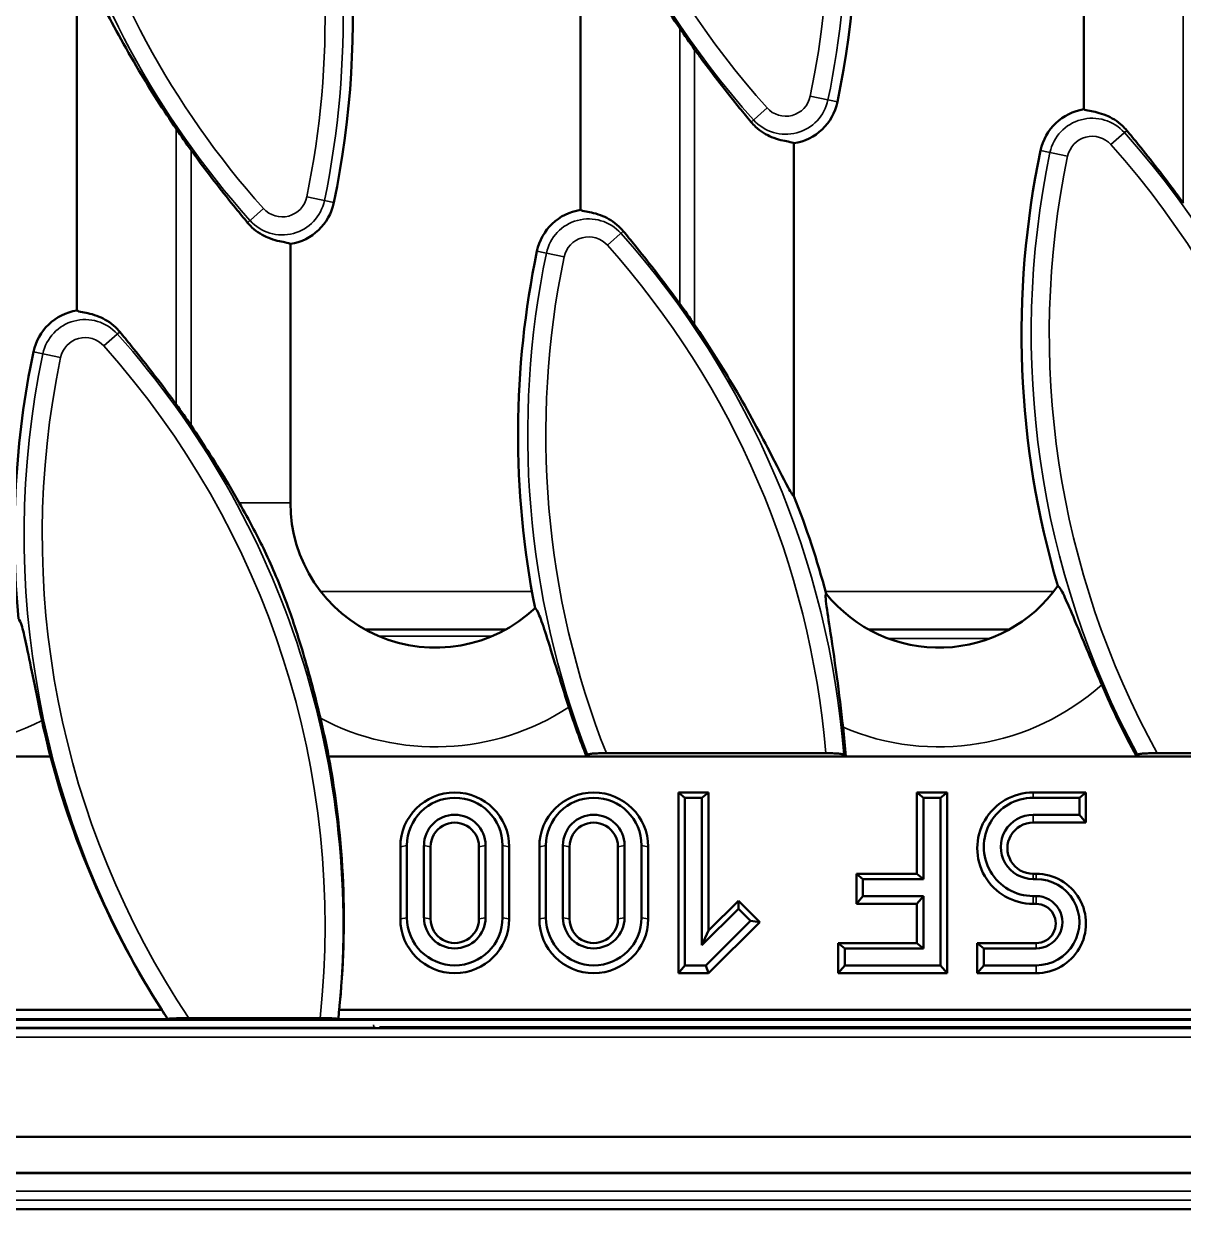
# Model space of a CAD drawing. Header units: millimetres. Extents: x 0 to 1485, y 0 to 1050.
# Drawn here: x 1036.9 to 1100.9, y 411.2 to 476.6 of the extents above; entities that cross this region are included whole.
import ezdxf

# ---------------------------------------------------------------- set-up
doc = ezdxf.new("R2010")
doc.units = ezdxf.units.MM
doc.header["$LTSCALE"] = 2.5
doc.layers.add('Sichtbar (ISO)', color=7, linetype='Continuous', lineweight=50)
doc.layers.add('Sichtbar schmal (ISO)', color=7, linetype='Continuous', lineweight=35)

msp = doc.modelspace()

# ---------------------------------------------------------------- linework, layer by layer
at = {"layer": 'Sichtbar (ISO)'}
for p, q in [((1095.431, 491.366), (1095.431, 471.896)), ((1067.653, 485.81), (1067.653, 466.341)), ((1039.876, 480.255), (1039.876, 460.785)), ((1079.431, 450.548), (1079.431, 470.018)), ((1051.653, 450.179), (1051.653, 464.462)), ((1063.526, 443.179), (1055.78, 443.179)), ((1091.304, 443.179), (1083.558, 443.179)), ((1024.57, 436.179), (1038.415, 436.179)), ((1053.763, 436.179), (1176.793, 436.179)), ((1069.082, 436.354), (1081.181, 436.354)), ((1099.471, 436.354), (1109.094, 436.354)), ((1073.054, 434.184), (1074.721, 434.184)), ((1073.054, 434.184), (1073.418, 433.893)), ((1073.054, 424.21), (1073.054, 434.184)), ((1073.418, 433.893), (1074.357, 433.893)), ((1073.418, 424.644), (1073.418, 433.893)), ((1074.721, 434.184), (1074.357, 433.893)), ((1074.357, 433.893), (1074.357, 425.756)), ((1074.721, 434.184), (1074.721, 426.561)), ((1086.209, 434.184), (1086.573, 433.893)), ((1086.209, 429.696), (1086.209, 434.184)), ((1086.209, 434.184), (1087.876, 434.184)), ((1086.573, 429.404), (1086.573, 433.893)), ((1086.573, 433.893), (1087.512, 433.893)), ((1087.876, 434.184), (1087.512, 433.893)), ((1087.512, 433.893), (1087.512, 424.644)), ((1087.876, 434.184), (1087.876, 424.21)), ((1092.626, 434.184), (1095.542, 434.184)), ((1092.626, 433.893), (1095.178, 433.893)), ((1095.542, 434.184), (1095.178, 433.893)), ((1095.178, 433.893), (1095.178, 432.956)), ((1095.542, 434.184), (1095.542, 432.522)), ((1095.178, 432.956), (1092.626, 432.956)), ((1095.542, 432.522), (1095.178, 432.956)), ((1095.542, 432.522), (1092.626, 432.522)), ((1058.085, 427.273), (1058.085, 431.263)), ((1059.023, 427.273), (1059.023, 431.263)), ((1062.418, 431.263), (1062.418, 427.273)), ((1063.357, 431.263), (1063.357, 427.273)), ((1065.751, 427.273), (1065.751, 431.263)), ((1066.69, 427.273), (1066.69, 431.263)), ((1070.085, 431.263), (1070.085, 427.273)), ((1071.023, 431.263), (1071.023, 427.273)), ((1057.721, 427.202), (1057.721, 431.192)), ((1059.387, 431.192), (1059.387, 427.202)), ((1062.054, 427.202), (1062.054, 431.192)), ((1063.721, 431.192), (1063.721, 427.202)), ((1065.387, 427.202), (1065.387, 431.192)), ((1067.054, 431.192), (1067.054, 427.202)), ((1069.721, 427.202), (1069.721, 431.192)), ((1071.387, 431.192), (1071.387, 427.202)), ((1082.876, 429.696), (1083.24, 429.404)), ((1082.876, 428.033), (1082.876, 429.696)), ((1082.876, 429.696), (1086.209, 429.696)), ((1083.24, 428.468), (1083.24, 429.404)), ((1083.24, 429.404), (1086.573, 429.404)), ((1086.209, 429.696), (1086.573, 429.404)), ((1092.626, 429.696), (1092.792, 429.696)), ((1092.626, 429.404), (1092.792, 429.404)), ((1074.721, 426.561), (1076.364, 428.2)), ((1076.364, 428.2), (1076.364, 427.757)), ((1076.364, 428.2), (1077.542, 427.024)), ((1082.876, 428.033), (1083.24, 428.468)), ((1086.209, 428.033), (1082.876, 428.033)), ((1086.573, 428.468), (1083.24, 428.468)), ((1086.209, 428.033), (1086.573, 428.468)), ((1086.209, 425.872), (1086.209, 428.033)), ((1086.573, 425.58), (1086.573, 428.468)), ((1092.792, 428.468), (1092.626, 428.468)), ((1092.792, 428.033), (1092.626, 428.033)), ((1074.357, 425.756), (1076.364, 427.757)), ((1076.364, 427.757), (1077.027, 427.095)), ((1077.027, 427.095), (1074.57, 424.644)), ((1077.542, 427.024), (1074.721, 424.21)), ((1077.542, 427.024), (1077.027, 427.095)), ((1074.721, 426.561), (1074.357, 425.756)), ((1081.876, 425.872), (1082.24, 425.58)), ((1081.876, 424.21), (1081.876, 425.872)), ((1081.876, 425.872), (1086.209, 425.872)), ((1082.24, 424.644), (1082.24, 425.58)), ((1082.24, 425.58), (1086.573, 425.58)), ((1086.209, 425.872), (1086.573, 425.58)), ((1089.542, 425.872), (1089.906, 425.58)), ((1089.542, 424.21), (1089.542, 425.872)), ((1089.542, 425.872), (1092.792, 425.872)), ((1089.906, 424.644), (1089.906, 425.58)), ((1089.906, 425.58), (1092.792, 425.58)), ((1073.054, 424.21), (1073.418, 424.644)), ((1074.721, 424.21), (1073.054, 424.21)), ((1074.57, 424.644), (1073.418, 424.644)), ((1074.721, 424.21), (1074.57, 424.644)), ((1081.876, 424.21), (1082.24, 424.644)), ((1087.876, 424.21), (1081.876, 424.21)), ((1087.512, 424.644), (1082.24, 424.644)), ((1087.876, 424.21), (1087.512, 424.644)), ((1089.542, 424.21), (1089.906, 424.644)), ((1092.792, 424.21), (1089.542, 424.21)), ((1092.792, 424.644), (1089.906, 424.644)), ((1024.408, 422.179), (1044.562, 422.179)), ((1054.346, 422.179), (1179.676, 422.179)), ((1024.542, 421.679), (1044.882, 421.679)), ((1031.738, 421.627), (1171.346, 421.627)), ((1044.882, 421.679), (1044.889, 421.684)), ((1046.05, 421.732), (1053.291, 421.732)), ((1054.288, 421.684), (1054.295, 421.679)), ((1179.542, 421.679), (1054.295, 421.679)), ((1181.279, 421.179), (1021.805, 421.179)), ((1026.802, 421.192), (1056.283, 421.192)), ((1171.346, 421.232), (1056.564, 421.232)), ((1056.676, 421.179), (1056.662, 421.232)), ((448.542, 415.179), (1448.542, 415.179)), ((448.542, 413.179), (1448.542, 413.179)), ((448.542, 411.179), (1448.542, 411.179))]:
    msp.add_line(p, q, dxfattribs=at)
for centre, radius, start, end in [((1033.36, 482.412), 49.513, 348.215, 21.48707), ((1005.582, 476.857), 49.513, 348.215, 21.48707), ((1113.725, 503.946), 49.075, 214.18932, 215.86414), ((1078.977, 472.895), 2.913, 278.9616, 348.215), ((1095.885, 469.019), 2.913, 98.9616, 168.215), ((1085.947, 498.391), 49.075, 214.18932, 215.86414), ((1141.502, 459.502), 49.513, 168.215, 196.31743), ((1051.2, 467.339), 2.913, 278.9616, 348.215), ((1068.107, 463.464), 2.913, 98.9616, 168.215), ((1113.725, 453.946), 49.513, 168.215, 191.15783), ((1040.329, 457.908), 2.913, 98.9616, 168.215), ((1033.36, 432.412), 49.075, 34.18932, 35.86414), ((1085.947, 448.391), 49.513, 168.215, 185.36497), ((1005.582, 426.857), 49.075, 34.18932, 35.86414), ((1033.36, 432.412), 49.513, 14.91625, 21.48707), ((1059.653, 450.179), 8, 180, 313.38112), ((1087.431, 450.179), 8, 218.88444, 325.00059), ((1141.502, 459.502), 49.075, 203.24862, 208.37497), ((1113.725, 453.946), 49.075, 197.86522, 201.2252), ((1085.947, 448.391), 49.075, 192.04481, 194.40825), ((1005.582, 426.857), 49.075, 10.9506, 13.47216), ((1033.36, 432.412), 49.075, 4.4022, 6.2842), ((1085.947, 448.391), 48.988, 212.34801, 213.04292), ((1005.582, 426.857), 48.988, 353.93299, 354.52077)]:
    msp.add_arc(centre, radius, start, end, dxfattribs=at)
for centre, major_axis, ratio, start_param, end_param in [((1085.947, 448.698), (0, -49.153), 0.99998, 4.969908, 5.282239), ((1005.582, 427.163), (0, 49.019), 0.99998, 4.61054, 4.897374), ((1060.721, 431.192), (-3, 0), 0.997459, 3.141593, 6.283185), ((1060.721, 431.263), (-2.636, 0), 0.997459, 3.141593, 6.283185), ((1068.387, 431.192), (-3, 0), 0.997459, 3.141593, 6.283185), ((1068.387, 431.263), (-2.636, 0), 0.997459, 3.141593, 6.283185), ((1092.626, 431.109), (-3.083, 0), 0.997459, 4.712389, 7.853982), ((1092.626, 431.18), (-2.719, 0), 0.997459, 4.712389, 7.853982), ((1060.721, 431.263), (-1.697, 0), 0.997459, 3.141593, 6.283185), ((1060.721, 431.192), (1.333, 0), 0.997459, 0, 3.141593), ((1068.387, 431.263), (-1.697, 0), 0.997459, 3.141593, 6.283185), ((1068.387, 431.192), (1.333, 0), 0.997459, 0, 3.141593), ((1092.626, 431.18), (-1.781, 0), 0.997459, 4.712389, 7.853982), ((1092.626, 431.109), (-1.417, 0), 0.997459, 4.712389, 7.853982), ((1092.792, 426.953), (2.75, 0), 0.997459, 4.712389, 7.853982), ((1092.792, 427.024), (2.386, 0), 0.997459, 4.712389, 7.853982), ((1092.792, 427.024), (1.447, 0), 0.997459, 4.712389, 7.853982), ((1092.792, 426.953), (1.083, 0), 0.997459, 4.712389, 7.853982), ((1060.721, 427.202), (3, 0), 0.997459, 3.141593, 6.283185), ((1060.721, 427.273), (2.636, 0), 0.997459, 3.141593, 6.283185), ((1060.721, 427.273), (1.697, 0), 0.997459, 3.141593, 6.283185), ((1060.721, 427.202), (-1.333, 0), 0.997459, 0, 3.141593), ((1068.387, 427.202), (3, 0), 0.997459, 3.141593, 6.283185), ((1068.387, 427.273), (2.636, 0), 0.997459, 3.141593, 6.283185), ((1068.387, 427.273), (1.697, 0), 0.997459, 3.141593, 6.283185), ((1068.387, 427.202), (-1.333, 0), 0.997459, 0, 3.141593), ((1056.296, 420.666), (-0.137, 0.51), 0.947813, 5.814923, 6.034478)]:
    msp.add_ellipse(centre, major_axis=major_axis, ratio=ratio, start_param=start_param, end_param=end_param, dxfattribs=at)
for points, knots in [([(1073.131, 476.369), (1072.435, 477.393), (1071.731, 478.496), (1070.298, 480.904), (1069.591, 482.209), (1068.639, 484.05), (1068.238, 484.858), (1067.899, 485.479), (1067.826, 485.607), (1067.714, 485.771), (1067.675, 485.812), (1067.653, 485.81)], [3.562475, 3.562475, 3.562475, 3.562475, 3.924729, 3.924729, 4.355561, 4.355561, 4.625893, 4.625893, 4.702196, 4.702196, 4.773128, 4.773128, 4.773128, 4.773128]), ([(1045.353, 470.814), (1044.658, 471.837), (1043.953, 472.941), (1042.521, 475.348), (1041.813, 476.653), (1040.861, 478.495), (1040.46, 479.302), (1040.121, 479.923), (1040.048, 480.051), (1039.937, 480.215), (1039.897, 480.256), (1039.876, 480.255)], [3.562475, 3.562475, 3.562475, 3.562475, 3.924729, 3.924729, 4.355561, 4.355561, 4.625893, 4.625893, 4.702196, 4.702196, 4.773128, 4.773128, 4.773128, 4.773128]), ([(1077.069, 471.189), (1076.863, 471.438), (1076.651, 471.697), (1075.728, 472.835), (1074.994, 473.78), (1074.212, 474.84), (1074.083, 475.016), (1073.954, 475.195)], [0.635921, 0.635921, 0.635921, 0.635921, 0.7360198, 0.7360198, 1.0671166, 1.0671166, 1.1316401, 1.1316401, 1.1316401, 1.1316401]), ([(1095.431, 471.896), (1095.474, 471.861), (1095.581, 471.837), (1095.971, 471.764), (1096.3, 471.705), (1096.8, 471.495), (1096.952, 471.42), (1097.26, 471.228), (1097.416, 471.11), (1097.634, 470.905), (1097.716, 470.819), (1097.793, 470.725)], [1.754995, 1.754995, 1.754995, 1.754995, 1.892647, 1.892647, 2.0720945, 2.0720945, 2.1365308, 2.1365308, 2.2009671, 2.2009671, 2.2396712, 2.2396712, 2.2396712, 2.2396712]), ([(1079.431, 470.018), (1079.388, 470.053), (1079.281, 470.077), (1078.891, 470.15), (1078.562, 470.209), (1078.062, 470.419), (1077.91, 470.494), (1077.602, 470.686), (1077.447, 470.804), (1077.228, 471.01), (1077.146, 471.095), (1077.069, 471.189)], [1.754995, 1.754995, 1.754995, 1.754995, 1.892647, 1.892647, 2.0720945, 2.0720945, 2.1365308, 2.1365308, 2.2009671, 2.2009671, 2.2396712, 2.2396712, 2.2396712, 2.2396712]), ([(1097.793, 470.725), (1097.999, 470.476), (1098.211, 470.218), (1099.134, 469.079), (1099.868, 468.134), (1100.651, 467.074), (1100.779, 466.898), (1100.908, 466.719)], [0.635921, 0.635921, 0.635921, 0.635921, 0.7360198, 0.7360198, 1.0671166, 1.0671166, 1.1316401, 1.1316401, 1.1316401, 1.1316401]), ([(1049.291, 465.634), (1049.085, 465.883), (1048.873, 466.141), (1047.95, 467.279), (1047.216, 468.224), (1046.434, 469.285), (1046.305, 469.461), (1046.176, 469.639)], [0.635921, 0.635921, 0.635921, 0.635921, 0.7360198, 0.7360198, 1.0671166, 1.0671166, 1.1316401, 1.1316401, 1.1316401, 1.1316401]), ([(1067.653, 466.341), (1067.696, 466.306), (1067.803, 466.282), (1068.193, 466.208), (1068.522, 466.15), (1069.023, 465.939), (1069.175, 465.865), (1069.483, 465.672), (1069.638, 465.554), (1069.856, 465.349), (1069.938, 465.263), (1070.016, 465.169)], [1.754995, 1.754995, 1.754995, 1.754995, 1.892647, 1.892647, 2.0720945, 2.0720945, 2.1365308, 2.1365308, 2.2009671, 2.2009671, 2.2396712, 2.2396712, 2.2396712, 2.2396712]), ([(1051.653, 464.462), (1051.61, 464.497), (1051.503, 464.521), (1051.113, 464.595), (1050.784, 464.653), (1050.284, 464.864), (1050.132, 464.938), (1049.824, 465.131), (1049.669, 465.249), (1049.45, 465.454), (1049.369, 465.54), (1049.291, 465.634)], [1.754995, 1.754995, 1.754995, 1.754995, 1.892647, 1.892647, 2.0720945, 2.0720945, 2.1365308, 2.1365308, 2.2009671, 2.2009671, 2.2396712, 2.2396712, 2.2396712, 2.2396712]), ([(1070.016, 465.169), (1070.222, 464.92), (1070.433, 464.662), (1071.356, 463.523), (1072.091, 462.579), (1072.873, 461.518), (1073.001, 461.342), (1073.131, 461.164)], [0.635921, 0.635921, 0.635921, 0.635921, 0.7360198, 0.7360198, 1.0671166, 1.0671166, 1.1316401, 1.1316401, 1.1316401, 1.1316401]), ([(1039.876, 460.785), (1039.918, 460.75), (1040.025, 460.726), (1040.415, 460.653), (1040.745, 460.594), (1041.245, 460.384), (1041.397, 460.309), (1041.705, 460.117), (1041.86, 459.998), (1042.079, 459.793), (1042.16, 459.708), (1042.238, 459.614)], [1.754995, 1.754995, 1.754995, 1.754995, 1.892647, 1.892647, 2.0720945, 2.0720945, 2.1365308, 2.1365308, 2.2009671, 2.2009671, 2.2396712, 2.2396712, 2.2396712, 2.2396712]), ([(1042.238, 459.614), (1042.444, 459.365), (1042.656, 459.106), (1043.578, 457.968), (1044.313, 457.023), (1045.095, 455.963), (1045.224, 455.787), (1045.353, 455.608)], [0.635921, 0.635921, 0.635921, 0.635921, 0.7360198, 0.7360198, 1.0671166, 1.0671166, 1.1316401, 1.1316401, 1.1316401, 1.1316401]), ([(1073.954, 459.989), (1074.649, 458.966), (1075.353, 457.862), (1076.786, 455.455), (1077.493, 454.149), (1078.446, 452.308), (1078.846, 451.501), (1079.185, 450.88), (1079.259, 450.752), (1079.37, 450.587), (1079.409, 450.547), (1079.431, 450.548)], [3.562475, 3.562475, 3.562475, 3.562475, 3.924729, 3.924729, 4.355561, 4.355561, 4.625893, 4.625893, 4.702196, 4.702196, 4.773128, 4.773128, 4.773128, 4.773128]), ([(1046.176, 454.434), (1046.871, 453.41), (1047.576, 452.307), (1048.435, 450.863), (1048.635, 450.519), (1048.829, 450.179)], [3.5624746, 3.5624746, 3.5624746, 3.5624746, 3.9247289, 3.9247289, 4.0380301, 4.0380301, 4.0380301, 4.0380301]), ([(1048.829, 450.179), (1049.11, 449.687), (1049.376, 449.201), (1049.835, 448.327), (1050.039, 447.921), (1050.456, 447.051), (1050.659, 446.602), (1051.075, 445.618), (1051.27, 445.119), (1051.751, 443.805), (1052.025, 442.973), (1052.627, 440.968), (1052.976, 439.671), (1053.307, 438.29)], [-1.591934, -1.591934, -1.591934, -1.591934, -1.372235, -1.372235, -1.189832, -1.189832, -0.988875, -0.988875, -0.770687, -0.770687, -0.426072, -0.426072, 0, 0, 0, 0]), ([(1081.204, 445.157), (1081.186, 445.146), (1081.178, 445.101), (1081.178, 444.955), (1081.185, 444.855), (1081.234, 444.39), (1081.318, 443.847), (1081.517, 442.535), (1081.657, 441.616), (1081.92, 439.671), (1082.035, 438.732), (1082.14, 437.784)], [-1.098788, -1.098788, -1.098788, -1.098788, -1.00479, -1.00479, -0.910784, -0.910784, -0.626306, -0.626306, -0.286151, -0.286151, 0, 0, 0, 0]), ([(1096.412, 440.131), (1096.238, 440.536), (1096.066, 440.941), (1095.732, 441.737), (1095.57, 442.127), (1095.143, 443.158), (1094.894, 443.767), (1094.506, 444.677), (1094.355, 445.018), (1094.122, 445.461), (1094.039, 445.579), (1093.984, 445.591)], [-0.8544329, -0.8544329, -0.8544329, -0.8544329, -0.7224628, -0.7224628, -0.5901967, -0.5901967, -0.3568688, -0.3568688, -0.1691832, -0.1691832, 0, 0, 0, 0]), ([(1067.016, 438.891), (1066.775, 439.637), (1066.542, 440.38), (1066.119, 441.743), (1065.929, 442.362), (1065.618, 443.33), (1065.491, 443.702), (1065.286, 444.205), (1065.206, 444.344), (1065.148, 444.365)], [-0.8411603, -0.8411603, -0.8411603, -0.8411603, -0.6062959, -0.6062959, -0.3789844, -0.3789844, -0.1831189, -0.1831189, 0, 0, 0, 0]), ([(1037.952, 438.15), (1037.791, 438.905), (1037.637, 439.655), (1037.356, 441.042), (1037.23, 441.676), (1037.018, 442.673), (1036.929, 443.059), (1036.774, 443.586), (1036.708, 443.733), (1036.651, 443.761)], [-0.8394486, -0.8394486, -0.8394486, -0.8394486, -0.6082887, -0.6082887, -0.3818154, -0.3818154, -0.1849508, -0.1849508, 0, 0, 0, 0]), ([(1068.044, 436.274), (1068.05, 436.283), (1068.074, 436.292), (1068.154, 436.31), (1068.236, 436.32), (1068.414, 436.336), (1068.543, 436.343), (1068.788, 436.352), (1068.947, 436.354), (1069.082, 436.354)], [0.0084562, 0.0084562, 0.0084562, 0.0084562, 0.0363311, 0.0363311, 0.0732524, 0.0732524, 0.111724, 0.111724, 0.1522767, 0.1522767, 0.1522767, 0.1522767]), ([(1081.181, 436.354), (1081.305, 436.354), (1081.451, 436.352), (1081.68, 436.343), (1081.805, 436.336), (1081.981, 436.321), (1082.064, 436.31), (1082.15, 436.292), (1082.178, 436.283), (1082.187, 436.274)], [0.4455316, 0.4455316, 0.4455316, 0.4455316, 0.4826913, 0.4826913, 0.5199892, 0.5199892, 0.5572963, 0.5572963, 0.5860148, 0.5860148, 0.5860148, 0.5860148]), ([(1098.38, 436.274), (1098.385, 436.283), (1098.409, 436.292), (1098.488, 436.309), (1098.572, 436.32), (1098.757, 436.335), (1098.893, 436.343), (1099.153, 436.352), (1099.325, 436.354), (1099.471, 436.354)], [0.0084541, 0.0084541, 0.0084541, 0.0084541, 0.0356352, 0.0356352, 0.072688, 0.072688, 0.1127254, 0.1127254, 0.1565476, 0.1565476, 0.1565476, 0.1565476]), ([(1044.889, 421.684), (1044.895, 421.689), (1044.92, 421.694), (1045.004, 421.704), (1045.093, 421.711), (1045.287, 421.72), (1045.431, 421.724), (1045.709, 421.73), (1045.894, 421.732), (1046.05, 421.732)], [0.0084336, 0.0084336, 0.0084336, 0.0084336, 0.0349387, 0.0349387, 0.0725438, 0.0725438, 0.1145432, 0.1145432, 0.1614949, 0.1614949, 0.1614949, 0.1614949]), ([(1053.291, 421.732), (1053.415, 421.732), (1053.562, 421.73), (1053.791, 421.725), (1053.914, 421.721), (1054.088, 421.712), (1054.17, 421.705), (1054.253, 421.695), (1054.28, 421.689), (1054.288, 421.684)], [0.4461745, 0.4461745, 0.4461745, 0.4461745, 0.4834494, 0.4834494, 0.5205344, 0.5205344, 0.5575225, 0.5575225, 0.5860934, 0.5860934, 0.5860934, 0.5860934])]:
    msp.add_open_spline(points, degree=3, knots=knots, dxfattribs=at)
for points in [[(1067.979, 436.179), (1068.011, 436.227), (1068.044, 436.274)], [(1098.323, 436.179), (1098.352, 436.227), (1098.38, 436.274)]]:
    msp.add_open_spline(points, degree=2, dxfattribs=at)
msp.add_rational_spline([(1082.187, 436.274), (1082.239, 436.227), (1082.29, 436.179)], [1, 1.00000000061, 1], degree=2, dxfattribs=at)
at = {"layer": 'Sichtbar schmal (ISO)'}
for p, q in [((1100.908, 466.719), (1100.908, 481.925)), ((1073.131, 461.164), (1073.131, 476.369)), ((1073.954, 475.195), (1073.954, 459.989)), ((1080.332, 472.612), (1081.829, 472.3)), ((1077.069, 471.189), (1077.946, 471.973)), ((1045.353, 455.608), (1045.353, 470.814)), ((1097.793, 470.725), (1096.917, 469.941)), ((1046.176, 469.639), (1046.176, 454.434)), ((1093.034, 469.614), (1094.53, 469.302)), ((1052.554, 467.057), (1054.051, 466.744)), ((1049.291, 465.634), (1050.168, 466.417)), ((1070.016, 465.169), (1069.139, 464.386)), ((1065.256, 464.059), (1066.752, 463.746)), ((1042.238, 459.614), (1041.361, 458.83)), ((1037.478, 458.503), (1038.975, 458.191)), ((1051.653, 450.179), (1048.829, 450.179)), ((1064.978, 445.27), (1053.337, 445.27)), ((1093.748, 445.27), (1081.174, 445.27)), ((1062.785, 442.818), (1056.522, 442.818)), ((1084.647, 442.679), (1090.215, 442.679)), ((1092.626, 434.184), (1092.626, 433.893)), ((1092.626, 432.522), (1092.626, 432.956)), ((1057.721, 431.192), (1058.085, 431.263)), ((1059.387, 431.192), (1059.023, 431.263)), ((1062.054, 431.192), (1062.418, 431.263)), ((1063.721, 431.192), (1063.357, 431.263)), ((1065.387, 431.192), (1065.751, 431.263)), ((1067.054, 431.192), (1066.69, 431.263)), ((1069.721, 431.192), (1070.085, 431.263)), ((1071.387, 431.192), (1071.023, 431.263)), ((1092.626, 429.696), (1092.626, 429.404)), ((1092.792, 429.696), (1092.792, 429.404)), ((1092.626, 428.033), (1092.626, 428.468)), ((1092.792, 428.033), (1092.792, 428.468)), ((1057.721, 427.202), (1058.085, 427.273)), ((1059.387, 427.202), (1059.023, 427.273)), ((1062.054, 427.202), (1062.418, 427.273)), ((1063.721, 427.202), (1063.357, 427.273)), ((1065.387, 427.202), (1065.751, 427.273)), ((1067.054, 427.202), (1066.69, 427.273)), ((1069.721, 427.202), (1070.085, 427.273)), ((1071.387, 427.202), (1071.023, 427.273)), ((1092.792, 425.872), (1092.792, 425.58)), ((1092.792, 424.21), (1092.792, 424.644)), ((1056.239, 421.354), (1056.283, 421.192)), ((448.542, 420.679), (1448.542, 420.679)), ((1448.542, 413.205), (448.542, 413.205)), ((448.542, 412.179), (1448.542, 412.179)), ((1448.542, 411.679), (448.542, 411.679))]:
    msp.add_line(p, q, dxfattribs=at)
for centre, radius, start, end in [((1033.36, 482.412), 48.98, 348.215, 37.39368), ((1033.36, 482.412), 47.984, 348.215, 35.6453), ((1005.582, 476.857), 48.98, 348.215, 41.785), ((1005.582, 476.857), 47.984, 348.215, 41.785), ((1085.947, 498.391), 48.98, 168.215, 221.785), ((1085.947, 498.391), 47.984, 168.215, 221.785), ((1113.725, 503.946), 48.98, 186.82938, 221.785), ((1113.725, 503.946), 47.984, 187.06795, 221.785), ((1078.977, 472.895), 1.384, 221.785, 348.215), ((1078.977, 472.895), 2.38, 221.785, 348.215), ((1095.885, 469.019), 2.38, 41.785, 168.215), ((1061.137, 437.968), 48.98, 358.0185, 41.785), ((1095.885, 469.019), 1.384, 41.785, 168.215), ((1061.137, 437.968), 47.984, 358.07277, 41.785), ((1141.502, 459.502), 48.98, 168.215, 208.30863), ((1141.502, 459.502), 47.984, 168.215, 208.84238), ((1051.2, 467.339), 2.38, 221.785, 348.215), ((1051.2, 467.339), 1.384, 221.785, 348.215), ((1068.107, 463.464), 2.38, 41.785, 168.215), ((1068.107, 463.464), 1.384, 41.785, 168.215), ((1033.36, 432.412), 48.98, 4.52237, 41.785), ((1033.36, 432.412), 47.984, 4.71214, 41.785), ((1113.725, 453.946), 48.98, 168.215, 201.14907), ((1113.725, 453.946), 47.984, 168.215, 201.50743), ((1040.329, 457.908), 2.38, 41.785, 168.215), ((1005.582, 426.857), 48.98, 353.93742, 41.785), ((1040.329, 457.908), 1.384, 41.785, 168.215), ((1005.582, 426.857), 47.984, 353.86852, 41.785), ((1085.947, 448.391), 48.98, 168.215, 213.04235), ((1085.947, 448.391), 47.984, 168.215, 213.7508), ((1031.876, 450.179), 13.477, 230.20313, 296.80076), ((1087.431, 450.179), 13.477, 246.88335, 311.78966), ((1059.653, 450.179), 13.477, 241.90584, 303.11399)]:
    msp.add_arc(centre, radius, start, end, dxfattribs=at)

doc.saveas('drawing.dxf')
